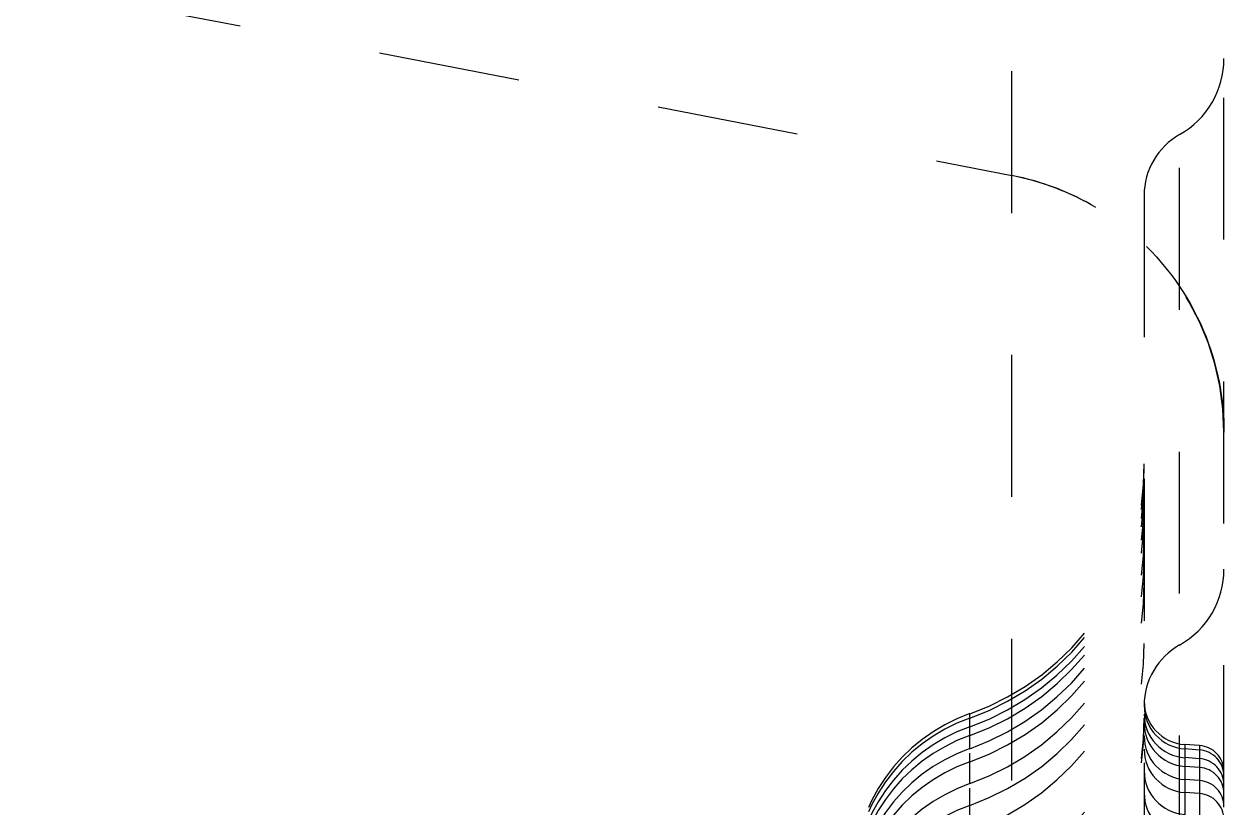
# Model space of a CAD drawing. Header units: millimetres. Extents: x 1147 to 12155, y -6137 to -4403.
# Drawn here: x 3281.9 to 3295.72, y -5128.29 to -5119.28 of the extents above; entities that cross this region are included whole.
import ezdxf

# ---------------------------------------------------------------- set-up
doc = ezdxf.new("R2010")
doc.units = ezdxf.units.MM
doc.header["$LTSCALE"] = 16.335
doc.linetypes.add('HIDDEN', pattern=[0.2, 0.1, -0.1])
doc.layers.add('DEFAULT_2', color=8, linetype='HIDDEN')

msp = doc.modelspace()

# ---------------------------------------------------------------- linework, layer by layer
at = {"layer": 'DEFAULT_2', "color": 8, "linetype": 'HIDDEN'}
for p, q in [((3293.277, -5402.415), (3293.277, -5115.128)), ((3269.958, -5116.502), (3293.277, -5121.021)), ((3295.718, -5399.454), (3295.718, -5118.089)), ((3295.207, -5396.995), (3295.207, -5120.548)), ((3294.799, -5121.249), (3294.799, -5396.294)), ((3292.79, -5388.654), (3292.79, -5127.217)), ((3292.79, -5127.619), (3292.79, -5127.271)), ((3295.267, -5127.572), (3295.267, -5131.69)), ((3295.437, -5127.584), (3295.267, -5127.572)), ((3295.437, -5127.635), (3295.267, -5127.623)), ((3295.437, -5127.584), (3295.437, -5389.959)), ((3292.79, -5128.021), (3292.79, -5127.673)), ((3295.437, -5127.735), (3295.267, -5127.723)), ((3295.437, -5127.836), (3295.267, -5127.824)), ((3292.79, -5129.278), (3292.79, -5128.075)), ((3295.437, -5127.987), (3295.267, -5127.975)), ((3295.437, -5128.137), (3295.267, -5128.126))]:
    msp.add_line(p, q, dxfattribs=at)
for centre, radius, start, end in [((3294.712, -5119.673), 1.006, 299.4904, 0), ((3295.603, -5121.249), 0.804, 119.4904, 180), ((3292.693, -5124.012), 3.047, 59.4099, 78.9523), ((3292.708, -5123.977), 3.01, 0.0674, 79.1079), ((3291.783, -5124.374), 3.017, 289.5117, 0.6516), ((3291.783, -5124.424), 3.017, 289.5117, 0.6226), ((3291.783, -5124.524), 3.017, 289.5117, 0.3751), ((3291.783, -5124.625), 3.017, 289.5117, 0.6073), ((3291.783, -5124.776), 3.017, 289.5117, 0.374), ((3291.783, -5124.927), 3.017, 289.5117, 0.596), ((3291.783, -5125.178), 3.017, 289.5117, 0.3722), ((3291.783, -5125.429), 3.017, 289.5117, 0.5729), ((3294.716, -5125.553), 1.002, 299.368, 359.9754), ((3291.783, -5125.731), 3.017, 289.5117, 0.3699), ((3291.783, -5126.435), 3.017, 289.5117, 0.5174), ((3295.6, -5127.124), 0.801, 119.3669, 179.9765), ((3295.302, -5127.071), 0.503, 180, 266), ((3293.462, -5129.112), 2.011, 109.5117, 180.0009), ((3295.302, -5127.121), 0.503, 180, 266), ((3295.302, -5127.222), 0.503, 180, 266), ((3293.462, -5129.163), 2.011, 109.5117, 180), ((3293.462, -5129.263), 2.011, 109.5117, 180), ((3291.783, -5127.289), 3.017, 289.5117, 0.3687), ((3291.783, -5127.34), 3.017, 289.5117, 0.4391), ((3295.302, -5127.322), 0.503, 180, 266), ((3293.462, -5129.364), 2.011, 109.5117, 180), ((3295.302, -5127.473), 0.503, 180, 266), ((3293.462, -5129.514), 2.011, 109.5117, 180), ((3295.302, -5127.624), 0.503, 180, 266), ((3295.416, -5127.885), 0.302, 0, 86), ((3295.416, -5127.936), 0.302, 0, 86), ((3293.462, -5129.665), 2.011, 109.5117, 180), ((3295.416, -5128.036), 0.302, 0, 86), ((3295.302, -5127.875), 0.503, 180, 266), ((3295.416, -5128.137), 0.302, 0, 86), ((3293.462, -5129.917), 2.011, 109.5117, 180), ((3295.416, -5128.288), 0.302, 0, 86), ((3295.302, -5128.127), 0.503, 180, 266), ((3295.416, -5128.438), 0.302, 0, 86), ((3293.462, -5130.168), 2.011, 109.5117, 180)]:
    msp.add_arc(centre, radius, start, end, dxfattribs=at)
for points in [[(3294.825, -5121.838), (3295.14, -5122.149), (3295.391, -5122.54), (3295.541, -5122.957)], [(3295.541, -5122.957), (3295.657, -5123.281), (3295.718, -5123.63), (3295.718, -5123.974)]]:
    msp.add_open_spline(points, degree=3, dxfattribs=at)

doc.saveas('drawing.dxf')
